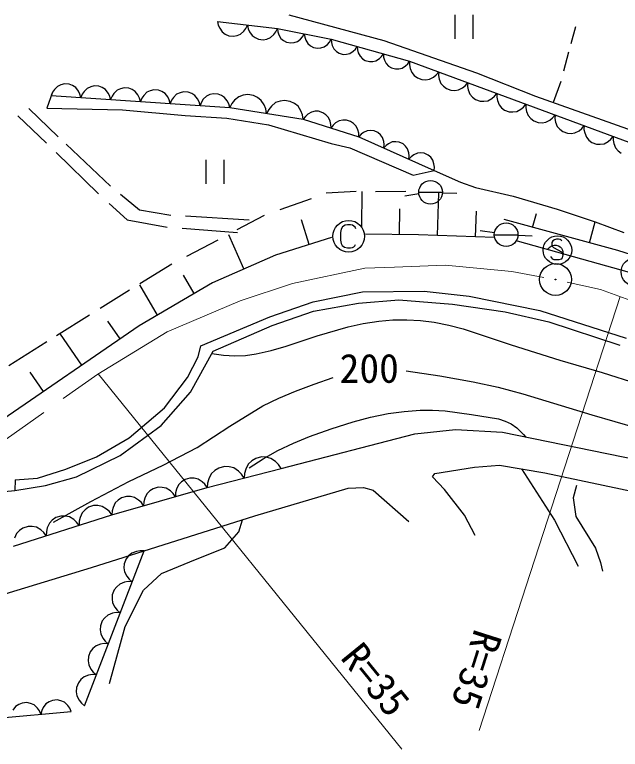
# Model space of a CAD drawing. Units: millimetres, scale not verified. Extents: x 40000 to 680000, y 20000 to 380000.
# Drawn here: x 417054 to 455258, y 279973 to 326318 of the extents above; entities that cross this region are included whole.
import ezdxf
from ezdxf.enums import TextEntityAlignment as Align

# ---------------------------------------------------------------- set-up
doc = ezdxf.new("R2010")
doc.units = ezdxf.units.MM
doc.header["$LTSCALE"] = 1000
doc.linetypes.add('CHAIN', pattern=[18.5, 12, -1.5, 3.5, -1.5])
for name, color, linetype, lineweight in [('M-BGD', 7, 'Continuous', 25), ('M-BMK', 2, 'CHAIN', 13), ('M-BMK-SRVR', 3, 'Continuous', 25), ('M-STR-HTXT', 7, 'Continuous', 13)]:
    doc.layers.add(name, color=color, linetype=linetype, lineweight=lineweight)
doc.styles.add('ＭＳ ゴシック', font='')
doc.styles.get('ＭＳ ゴシック').set_extended_font_data('MS Gothic')

# ---------------------------------------------------------------- blocks, each defined once
blk = doc.blocks.new('BUHIN1')
at = {"layer": 'M-BGD'}
blk.add_lwpolyline([(-46, 642), (-116, 665), (-190, 658), (-281, 627), (-402, 558), (-488, 472), (-541, 365), (-542, 250), (-495, 158), (-457, 101), (-381, 41), (-302, 29), (265, 27), (352, -16), (439, -96), (485, -194), (500, -284), (485, -386), (384, -490), (205, -593), (120, -626), (26, -633), (-70, -611), (-176, -552)], dxfattribs=at)
blk.add_circle((0, 0), 900, dxfattribs=at)

msp = doc.modelspace()

# ---------------------------------------------------------------- linework, layer by layer
at = {"layer": 'M-BGD'}
for p, q in [((434342, 326318), (440335, 324684)), ((444815, 326299), (444815, 324799)), ((445967, 324799), (445967, 326299)), ((429850, 325880), (429895, 325655)), ((429850, 325880), (433627, 325438)), ((429895, 325655), (429987, 325458)), ((429987, 325458), (430147, 325228)), ((431507, 325280), (431637, 325451)), ((431637, 325451), (431738, 325659)), ((431738, 325659), (431784, 325434)), ((431784, 325434), (431875, 325237)), ((433526, 325230), (433627, 325438)), ((433627, 325438), (433652, 325231)), ((433627, 325438), (437022, 324775)), ((452161, 324498), (452444, 325576)), ((430147, 325228), (430341, 325091)), ((430341, 325091), (430555, 324994)), ((430555, 324994), (430848, 324960)), ((430848, 324960), (431078, 325004)), ((431078, 325004), (431299, 325093)), ((431299, 325093), (431507, 325280)), ((431875, 325237), (432035, 325007)), ((432035, 325007), (432230, 324870)), ((433187, 324872), (433396, 325059)), ((433396, 325059), (433526, 325230)), ((433652, 325231), (433722, 325045)), ((433722, 325045), (433851, 324826)), ((435088, 324778), (435218, 324925)), ((435218, 324925), (435324, 325107)), ((435324, 325107), (435350, 324899)), ((435350, 324899), (435419, 324714)), ((432230, 324870), (432443, 324773)), ((432443, 324773), (432736, 324739)), ((432736, 324739), (432966, 324783)), ((432966, 324783), (433187, 324872)), ((433851, 324826), (434018, 324688)), ((434018, 324688), (434205, 324585)), ((434205, 324585), (434468, 324534)), ((434468, 324534), (434680, 324559)), ((434680, 324559), (434886, 324624)), ((434886, 324624), (435088, 324778)), ((435419, 324714), (435548, 324495)), ((435548, 324495), (435715, 324356)), ((436584, 324293), (436786, 324447)), ((436786, 324447), (436916, 324593)), ((436916, 324593), (437022, 324775)), ((437022, 324775), (437031, 324569)), ((437022, 324775), (441964, 323389)), ((437031, 324569), (437084, 324380)), ((440335, 324684), (446193, 322641)), ((435715, 324356), (435902, 324254)), ((435902, 324254), (436165, 324202)), ((436165, 324202), (436377, 324227)), ((436377, 324227), (436584, 324293)), ((437084, 324380), (437194, 324154)), ((437194, 324154), (437348, 324004)), ((437348, 324004), (437524, 323888)), ((438199, 323872), (438410, 324008)), ((438410, 324008), (438550, 324142)), ((438550, 324142), (438669, 324313)), ((438669, 324313), (438678, 324107)), ((438678, 324107), (438732, 323918)), ((451697, 322772), (452021, 323966)), ((437524, 323888), (437779, 323817)), ((437779, 323817), (437990, 323824)), ((437990, 323824), (438199, 323872)), ((438732, 323918), (438842, 323692)), ((438842, 323692), (438995, 323542)), ((438995, 323542), (439171, 323426)), ((439846, 323410), (440058, 323546)), ((440058, 323546), (440198, 323680)), ((440198, 323680), (440317, 323851)), ((440317, 323851), (440325, 323644)), ((440325, 323644), (440379, 323456)), ((439171, 323426), (439427, 323355)), ((439427, 323355), (439637, 323362)), ((439637, 323362), (439846, 323410)), ((440379, 323456), (440489, 323230)), ((440489, 323230), (440642, 323080)), ((440642, 323080), (440819, 322964)), ((441494, 322948), (441705, 323084)), ((441705, 323084), (441845, 323218)), ((441845, 323218), (441964, 323389)), ((441964, 323389), (441955, 323153)), ((441955, 323153), (441999, 322933)), ((441964, 323389), (456648, 317961)), ((440819, 322964), (441074, 322893)), ((441074, 322893), (441285, 322900)), ((441285, 322900), (441494, 322948)), ((441999, 322933), (442103, 322665)), ((442103, 322665), (442264, 322480)), ((443648, 322527), (443800, 322711)), ((443800, 322711), (443790, 322474)), ((446193, 322641), (449916, 321188)), ((442264, 322480), (442455, 322332)), ((442455, 322332), (442739, 322226)), ((442739, 322226), (442980, 322216)), ((442980, 322216), (443223, 322251)), ((443223, 322251), (443476, 322387)), ((443476, 322387), (443648, 322527)), ((443790, 322474), (443834, 322255)), ((443834, 322255), (443939, 321986)), ((451036, 320789), (451518, 322114)), ((419755, 321795), (419558, 321601)), ((419969, 321895), (419755, 321795)), ((420194, 321950), (419969, 321895)), ((420485, 321931), (420194, 321950)), ((420702, 321846), (420485, 321931)), ((420901, 321720), (420702, 321846)), ((421070, 321501), (420901, 321720)), ((421634, 321671), (421437, 321477)), ((421848, 321770), (421634, 321671)), ((422073, 321826), (421848, 321770)), ((422365, 321807), (422073, 321826)), ((422581, 321722), (422365, 321807)), ((422780, 321595), (422581, 321722)), ((423727, 321646), (423513, 321547)), ((423953, 321702), (423727, 321646)), ((424244, 321682), (423953, 321702)), ((424460, 321597), (424244, 321682)), ((443939, 321986), (444100, 321802)), ((444100, 321802), (444290, 321653)), ((444290, 321653), (444575, 321548)), ((445058, 321573), (445312, 321708)), ((445312, 321708), (445484, 321848)), ((445484, 321848), (445635, 322032)), ((445635, 322032), (445626, 321796)), ((445626, 321796), (445670, 321576)), ((419437, 321425), (419085, 320416)), ((419437, 321425), (419348, 321214)), ((419348, 321214), (430623, 320467)), ((419558, 321601), (419437, 321425)), ((421171, 321310), (421070, 321501)), ((421227, 321089), (421171, 321310)), ((421317, 321300), (421227, 321089)), ((421437, 321477), (421317, 321300)), ((422950, 321376), (422780, 321595)), ((423050, 321186), (422950, 321376)), ((423106, 320965), (423050, 321186)), ((423196, 321176), (423106, 320965)), ((423316, 321352), (423196, 321176)), ((423513, 321547), (423316, 321352)), ((424659, 321471), (424460, 321597)), ((424829, 321252), (424659, 321471)), ((424929, 321061), (424829, 321252)), ((425195, 321228), (425075, 321052)), ((425392, 321422), (425195, 321228)), ((425606, 321521), (425392, 321422)), ((425832, 321577), (425606, 321521)), ((426123, 321558), (425832, 321577)), ((426339, 321473), (426123, 321558)), ((426539, 321346), (426339, 321473)), ((426708, 321128), (426539, 321346)), ((427271, 321298), (427075, 321103)), ((427486, 321397), (427271, 321298)), ((427711, 321453), (427486, 321397)), ((428002, 321433), (427711, 321453)), ((428219, 321348), (428002, 321433)), ((428418, 321222), (428219, 321348)), ((428587, 321003), (428418, 321222)), ((429151, 321173), (428954, 320979)), ((429365, 321273), (429151, 321173)), ((429590, 321328), (429365, 321273)), ((429882, 321309), (429590, 321328)), ((430098, 321224), (429882, 321309)), ((430297, 321098), (430098, 321224)), ((431473, 321240), (431196, 321142)), ((431759, 321283), (431473, 321240)), ((432119, 321225), (431759, 321283)), ((432377, 321094), (432119, 321225)), ((444575, 321548), (444816, 321537)), ((444816, 321537), (445058, 321573)), ((445670, 321576), (445774, 321308)), ((445774, 321308), (445935, 321123)), ((447319, 321170), (447471, 321354)), ((447471, 321354), (447461, 321117)), ((449916, 321188), (456798, 318736)), ((424986, 320840), (424929, 321061)), ((425075, 321052), (424986, 320840)), ((426809, 320937), (426708, 321128)), ((426865, 320716), (426809, 320937)), ((426954, 320927), (426865, 320716)), ((427075, 321103), (426954, 320927)), ((428688, 320812), (428587, 321003)), ((428744, 320592), (428688, 320812)), ((428834, 320803), (428744, 320592)), ((428954, 320979), (428834, 320803)), ((430467, 320879), (430297, 321098)), ((430567, 320688), (430467, 320879)), ((430759, 320719), (430623, 320467)), ((430929, 320923), (430759, 320719)), ((431196, 321142), (430929, 320923)), ((432610, 320914), (432377, 321094)), ((432795, 320623), (432610, 320914)), ((433514, 320769), (433247, 320550)), ((433791, 320867), (433514, 320769)), ((434077, 320910), (433791, 320867)), ((434437, 320852), (434077, 320910)), ((434695, 320721), (434437, 320852)), ((434928, 320541), (434695, 320721)), ((445935, 321123), (446126, 320975)), ((446126, 320975), (446410, 320870)), ((446410, 320870), (446651, 320859)), ((446651, 320859), (446894, 320894)), ((446894, 320894), (447147, 321030)), ((447147, 321030), (447319, 321170)), ((447461, 321117), (447505, 320898)), ((447505, 320898), (447610, 320630)), ((417948, 320392), (419804, 318618)), ((419085, 320416), (423853, 320325)), ((423853, 320325), (427803, 319962)), ((430623, 320467), (430567, 320688)), ((430623, 320467), (435259, 319721)), ((432897, 320375), (432795, 320623)), ((432941, 320094), (432897, 320375)), ((433077, 320346), (432941, 320094)), ((433247, 320550), (433077, 320346)), ((435113, 320250), (434928, 320541)), ((435215, 320001), (435113, 320250)), ((447610, 320630), (447771, 320445)), ((447771, 320445), (447961, 320296)), ((447961, 320296), (448246, 320191)), ((448729, 320216), (448983, 320351)), ((448983, 320351), (449155, 320491)), ((449155, 320491), (449306, 320675)), ((449306, 320675), (449297, 320439)), ((449297, 320439), (449341, 320219)), ((417261, 319931), (419064, 318210)), ((427803, 319962), (430437, 319780)), ((435259, 319721), (435215, 320001)), ((435392, 319900), (435259, 319721)), ((435547, 320039), (435392, 319900)), ((435778, 320177), (435547, 320039)), ((436003, 320222), (435778, 320177)), ((436229, 320223), (436003, 320222)), ((436500, 320137), (436229, 320223)), ((436685, 320007), (436500, 320137)), ((436844, 319842), (436685, 320007)), ((436954, 319596), (436844, 319842)), ((448246, 320191), (448487, 320180)), ((448487, 320180), (448729, 320216)), ((449341, 320219), (449445, 319951)), ((449445, 319951), (449606, 319766)), ((450818, 319673), (450990, 319813)), ((450990, 319813), (451142, 319997)), ((451142, 319997), (451132, 319760)), ((430437, 319780), (433070, 319371)), ((433070, 319371), (437021, 318191)), ((435259, 319721), (438756, 318621)), ((437005, 319392), (436954, 319596)), ((437008, 319171), (437005, 319392)), ((437141, 319350), (437008, 319171)), ((437295, 319489), (437141, 319350)), ((437526, 319627), (437295, 319489)), ((437751, 319672), (437526, 319627)), ((437977, 319673), (437751, 319672)), ((438248, 319587), (437977, 319673)), ((438433, 319457), (438248, 319587)), ((438592, 319292), (438433, 319457)), ((449606, 319766), (449797, 319618)), ((449797, 319618), (450081, 319513)), ((450081, 319513), (450322, 319502)), ((450322, 319502), (450565, 319537)), ((450565, 319537), (450818, 319673)), ((451132, 319760), (451176, 319541)), ((451176, 319541), (451281, 319273)), ((452826, 319134), (452977, 319318)), ((452977, 319318), (452968, 319082)), ((438702, 319046), (438592, 319292)), ((438754, 318842), (438702, 319046)), ((439061, 318889), (438901, 318775)), ((439293, 318994), (439061, 318889)), ((439510, 319011), (439293, 318994)), ((439722, 318987), (439510, 319011)), ((439968, 318878), (439722, 318987)), ((440128, 318735), (439968, 318878)), ((451281, 319273), (451442, 319088)), ((451442, 319088), (451632, 318939)), ((451632, 318939), (451917, 318834)), ((452158, 318823), (452400, 318859)), ((452400, 318859), (452654, 318995)), ((452654, 318995), (452826, 319134)), ((452968, 319082), (453012, 318862)), ((453012, 318862), (453116, 318594)), ((438756, 318621), (438754, 318842)), ((438901, 318775), (438756, 318621)), ((438756, 318621), (443510, 316499)), ((440259, 318563), (440128, 318735)), ((440336, 318319), (440259, 318563)), ((451917, 318834), (452158, 318823)), ((453116, 318594), (453277, 318409)), ((453277, 318409), (453468, 318261)), ((454489, 318316), (454661, 318456)), ((454661, 318456), (454813, 318640)), ((454813, 318640), (454803, 318403)), ((454803, 318403), (454847, 318184)), ((420308, 318144), (423106, 315507)), ((437021, 318191), (438201, 317918)), ((440362, 318122), (440336, 318319)), ((440340, 317914), (440362, 318122)), ((440485, 318068), (440340, 317914)), ((440645, 318181), (440485, 318068)), ((440877, 318287), (440645, 318181)), ((441094, 318304), (440877, 318287)), ((441307, 318280), (441094, 318304)), ((441553, 318171), (441307, 318280)), ((441712, 318028), (441553, 318171)), ((441844, 317855), (441712, 318028)), ((453468, 318261), (453752, 318156)), ((453752, 318156), (453993, 318145)), ((453993, 318145), (454236, 318180)), ((454236, 318180), (454489, 318316)), ((454847, 318184), (454952, 317916)), ((419660, 317629), (422342, 315014)), ((438201, 317918), (442197, 316193)), ((441921, 317612), (441844, 317855)), ((441947, 317415), (441921, 317612)), ((442230, 317474), (442070, 317360)), ((442462, 317580), (442230, 317474)), ((442679, 317597), (442462, 317580)), ((442891, 317573), (442679, 317597)), ((443137, 317464), (442891, 317573)), ((443297, 317321), (443137, 317464)), ((454952, 317916), (455113, 317731)), ((455113, 317731), (455303, 317582)), ((429119, 317157), (429119, 315657)), ((430270, 315657), (430270, 317157)), ((441925, 317206), (441947, 317415)), ((442070, 317360), (441925, 317206)), ((443429, 317148), (443297, 317321)), ((443505, 316905), (443429, 317148)), ((443531, 316708), (443505, 316905)), ((443510, 316499), (443531, 316708)), ((442197, 316193), (443510, 316499)), ((443510, 316499), (445185, 315747)), ((445185, 315747), (446114, 315419)), ((436708, 315071), (438591, 315180)), ((438953, 312944), (438979, 315167)), ((439819, 315171), (441730, 315180)), ((446114, 315419), (448490, 314873)), ((423734, 314992), (424934, 314006)), ((433809, 314024), (435780, 314716)), ((442547, 315006), (441656, 314877)), ((442543, 315115), (444035, 315115)), ((443726, 312389), (443819, 315071)), ((444038, 315086), (444938, 315051)), ((448490, 314873), (451276, 314054)), ((423010, 314408), (424143, 313379)), ((424934, 314006), (426899, 313679)), ((441333, 312445), (441353, 314064)), ((446125, 312306), (446181, 313916)), ((449729, 312902), (449967, 313774)), ((451276, 314054), (453680, 313251)), ((424143, 313379), (426681, 312915)), ((427837, 313622), (431839, 313379)), ((431089, 312756), (432813, 313675)), ((435626, 311820), (435139, 313376)), ((455110, 311431), (447935, 313392)), ((427610, 312846), (431102, 312587)), ((453316, 311921), (453680, 313251)), ((453680, 313251), (455483, 312579)), ((431517, 310277), (430565, 312430)), ((442526, 312431), (439190, 312471)), ((447324, 312264), (442526, 312431)), ((447315, 312551), (446425, 312686)), ((447310, 312438), (448803, 312438)), ((448806, 312403), (449705, 312360)), ((427918, 311085), (429893, 312119)), ((437046, 312266), (433499, 311153)), ((458355, 309357), (448770, 312034)), ((450685, 311499), (450754, 311599)), ((450754, 311599), (450838, 311677)), ((450838, 311677), (450960, 311758)), ((450960, 311758), (451082, 311786)), ((451082, 311786), (451204, 311788)), ((451204, 311788), (451354, 311746)), ((451354, 311746), (451457, 311681)), ((451457, 311681), (451547, 311594)), ((451547, 311594), (451611, 311461)), ((451611, 311461), (451643, 311351)), ((433499, 311153), (429535, 309401)), ((451643, 311351), (451648, 311230)), ((459032, 310221), (455110, 311431)), ((424951, 309353), (426973, 310591)), ((428378, 308723), (427694, 309890)), ((429535, 309401), (424904, 306689)), ((426062, 307367), (424949, 309267)), ((422443, 307800), (424299, 308954)), ((435876, 308207), (439002, 308840)), ((439002, 308840), (442881, 308880)), ((442881, 308880), (445730, 308563)), ((433145, 307258), (435876, 308207)), ((438751, 308128), (441284, 308326)), ((441284, 308326), (444663, 308049)), ((445730, 308563), (450174, 307653)), ((435902, 307614), (438751, 308128)), ((444663, 308049), (447987, 307574)), ((419688, 306078), (421776, 307386)), ((433290, 306703), (435902, 307614)), ((447987, 307574), (450757, 306941)), ((450174, 307653), (455635, 305912)), ((423698, 305860), (422932, 306976)), ((428792, 305437), (433145, 307258)), ((438093, 306625), (439047, 306835)), ((439047, 306835), (440030, 306988)), ((440030, 306988), (440904, 307059)), ((440904, 307059), (441791, 307071)), ((441791, 307071), (442655, 307023)), ((442655, 307023), (443521, 306914)), ((443521, 306914), (444431, 306735)), ((450757, 306941), (455229, 305477)), ((424904, 306689), (408008, 295091)), ((429570, 305081), (433290, 306703)), ((436135, 306050), (438093, 306625)), ((444431, 306735), (445337, 306496)), ((445337, 306496), (448380, 305483)), ((421284, 304204), (419944, 306155)), ((434177, 305410), (436135, 306050)), ((416691, 304178), (419075, 305694)), ((428634, 304725), (428792, 305437)), ((448380, 305483), (451437, 304529)), ((428145, 302509), (429570, 305081)), ((432288, 304922), (433232, 305135)), ((433232, 305135), (434177, 305410)), ((427961, 303419), (428634, 304725)), ((429495, 304945), (430217, 304840)), ((430217, 304840), (430950, 304794)), ((430950, 304794), (431615, 304827)), ((431615, 304827), (432288, 304922)), ((451437, 304529), (454108, 303746)), ((418870, 302547), (418028, 303773)), ((441755, 303855), (443872, 303539)), ((454108, 303746), (456764, 302904)), ((426497, 301519), (427961, 303419)), ((435952, 303011), (437138, 303426)), ((443872, 303539), (445986, 303164)), ((445986, 303164), (447554, 302812)), ((434769, 302570), (435952, 303011)), ((447554, 302812), (449119, 302398)), ((426285, 300411), (428145, 302509)), ((433724, 302136), (434769, 302570)), ((449119, 302398), (453466, 301076)), ((432707, 301648), (433724, 302136)), ((424281, 299620), (426497, 301519)), ((430616, 300351), (432707, 301648)), ((440619, 301148), (441620, 301285)), ((441620, 301285), (442627, 301362)), ((442627, 301362), (443417, 301377)), ((443417, 301377), (444207, 301331)), ((444207, 301331), (445873, 301105)), ((438400, 300631), (439502, 300919)), ((439502, 300919), (440619, 301148)), ((445873, 301105), (447575, 300813)), ((447575, 300813), (447993, 300682)), ((453466, 301076), (457833, 299811)), ((423713, 298512), (426285, 300411)), ((428564, 299006), (430616, 300351)), ((437016, 300197), (438400, 300631)), ((447993, 300682), (448381, 300498)), ((448381, 300498), (448721, 300252)), ((433859, 297696), (442288, 299872)), ((435658, 299709), (437016, 300197)), ((442288, 299872), (444861, 300149)), ((444861, 300149), (447829, 299991)), ((447829, 299991), (463737, 296706)), ((448721, 300252), (449029, 299955)), ((449029, 299955), (449146, 299829)), ((422223, 298432), (424281, 299620)), ((434640, 299292), (435658, 299709)), ((449146, 299829), (449268, 299694)), ((426422, 297909), (428564, 299006)), ((433657, 298825), (434640, 299292)), ((420943, 297166), (423713, 298512)), ((432728, 298301), (433657, 298825)), ((420284, 297641), (422223, 298432)), ((432007, 298165), (431787, 297959)), ((431838, 297730), (432728, 298301)), ((432258, 298324), (432007, 298165)), ((432619, 298418), (432258, 298324)), ((432916, 298402), (432619, 298418)), ((433209, 298329), (432916, 298402)), ((433503, 298132), (433209, 298329)), ((433702, 297941), (433503, 298132)), ((418503, 297087), (420284, 297641)), ((424248, 296864), (426422, 297909)), ((429198, 296481), (433859, 297696)), ((429676, 297558), (429456, 297351)), ((429927, 297717), (429676, 297558)), ((430289, 297811), (429927, 297717)), ((430585, 297795), (430289, 297811)), ((430878, 297722), (430585, 297795)), ((431172, 297525), (430878, 297722)), ((431627, 297643), (431552, 297381)), ((431787, 297959), (431627, 297643)), ((433859, 297696), (433702, 297941)), ((443564, 297371), (446066, 297775)), ((446066, 297775), (447641, 297896)), ((447641, 297896), (450507, 297412)), ((449028, 297661), (451112, 294425)), ((417078, 296968), (418503, 297087)), ((419004, 296612), (420943, 297166)), ((428109, 297080), (427798, 296991)), ((428366, 297072), (428109, 297080)), ((428621, 297015), (428366, 297072)), ((429456, 297351), (429296, 297036)), ((431371, 297334), (431172, 297525)), ((431528, 297088), (431371, 297334)), ((431552, 297381), (431528, 297088)), ((443402, 297169), (443564, 297371)), ((444169, 296362), (443402, 297169)), ((450507, 297412), (463343, 294707)), ((417078, 296968), (417065, 296295)), ((417065, 296295), (419004, 296612)), ((421859, 295609), (424248, 296864)), ((427398, 296664), (427266, 296388)), ((427584, 296848), (427398, 296664)), ((427798, 296991), (427584, 296848)), ((428880, 296851), (428621, 297015)), ((429056, 296690), (428880, 296851)), ((429198, 296481), (429056, 296690)), ((429221, 296773), (429198, 296481)), ((429296, 297036), (429221, 296773)), ((452504, 296610), (452277, 295838)), ((405031, 295275), (417065, 296295)), ((423183, 294755), (429198, 296481)), ((425580, 296273), (425394, 296089)), ((425794, 296415), (425580, 296273)), ((426104, 296505), (425794, 296415)), ((426361, 296497), (426104, 296505)), ((426616, 296440), (426361, 296497)), ((426875, 296276), (426616, 296440)), ((427052, 296115), (426875, 296276)), ((427207, 296159), (427193, 295906)), ((427266, 296388), (427207, 296159)), ((432198, 294707), (438091, 296443)), ((438091, 296443), (439060, 296483)), ((439060, 296483), (439665, 296322)), ((439665, 296322), (441915, 294348)), ((445421, 294747), (444169, 296362)), ((423575, 295697), (423389, 295514)), ((423789, 295840), (423575, 295697)), ((424100, 295929), (423789, 295840)), ((424357, 295922), (424100, 295929)), ((424612, 295865), (424357, 295922)), ((424870, 295700), (424612, 295865)), ((425047, 295539), (424870, 295700)), ((425261, 295812), (425202, 295584)), ((425394, 296089), (425261, 295812)), ((427193, 295906), (427052, 296115)), ((452277, 295838), (452459, 294658)), ((419499, 294300), (421859, 295609)), ((421714, 295244), (421495, 295090)), ((422034, 295346), (421714, 295244)), ((422302, 295346), (422034, 295346)), ((422569, 295294), (422302, 295346)), ((422842, 295130), (422569, 295294)), ((423257, 295237), (423198, 295009)), ((423389, 295514), (423257, 295237)), ((425188, 295330), (425047, 295539)), ((425202, 295584), (425188, 295330)), ((416980, 292786), (423183, 294755)), ((421307, 294894), (421178, 294602)), ((421495, 295090), (421307, 294894)), ((423030, 294968), (422842, 295130)), ((423183, 294755), (423030, 294968)), ((423198, 295009), (423183, 294755)), ((419428, 294434), (419240, 294237)), ((419646, 294588), (419428, 294434)), ((419967, 294690), (419646, 294588)), ((420234, 294689), (419967, 294690)), ((420501, 294638), (420234, 294689)), ((420775, 294474), (420501, 294638)), ((420963, 294312), (420775, 294474)), ((421116, 294099), (420963, 294312)), ((421123, 294363), (421116, 294099)), ((421178, 294602), (421123, 294363)), ((421905, 291438), (432198, 294707)), ((431188, 293689), (431419, 294460)), ((446107, 293456), (445421, 294747)), ((451112, 294425), (452606, 291518)), ((452459, 294658), (453685, 292660)), ((417578, 293932), (417360, 293777)), ((417899, 294034), (417578, 293932)), ((418166, 294033), (417899, 294034)), ((418433, 293981), (418166, 294033)), ((418707, 293818), (418433, 293981)), ((419110, 293946), (419055, 293707)), ((419240, 294237), (419110, 293946)), ((417172, 293581), (417043, 293290)), ((417360, 293777), (417172, 293581)), ((418895, 293656), (418707, 293818)), ((419048, 293443), (418895, 293656)), ((419055, 293707), (419048, 293443)), ((430300, 292679), (431188, 293689)), ((421454, 282724), (425220, 292491)), ((424731, 292460), (424443, 292353)), ((424967, 292504), (424731, 292460)), ((425220, 292491), (424967, 292504)), ((428463, 291944), (430300, 292679)), ((453685, 292660), (454002, 291752)), ((424081, 291982), (423965, 291679)), ((424243, 292183), (424081, 291982)), ((424443, 292353), (424243, 292183)), ((423965, 291679), (423949, 291421)), ((426319, 291056), (428463, 291944)), ((454002, 291752), (454139, 291207)), ((415790, 289582), (421905, 291438)), ((423949, 291421), (423984, 291161)), ((423984, 291161), (424125, 290888)), ((425186, 290015), (426319, 291056)), ((424125, 290888), (424272, 290702)), ((424272, 290702), (424467, 290537)), ((423490, 290230), (423328, 290028)), ((423690, 290399), (423490, 290230)), ((423978, 290507), (423690, 290399)), ((424214, 290551), (423978, 290507)), ((424467, 290537), (424214, 290551)), ((423211, 289725), (423196, 289468)), ((423328, 290028), (423211, 289725)), ((424023, 287718), (425186, 290015)), ((423196, 289468), (423231, 289208)), ((423231, 289208), (423372, 288934)), ((423372, 288934), (423519, 288749)), ((423519, 288749), (423714, 288584)), ((422737, 288276), (422575, 288075)), ((422937, 288446), (422737, 288276)), ((423225, 288553), (422937, 288446)), ((423461, 288597), (423225, 288553)), ((423714, 288584), (423461, 288597)), ((422575, 288075), (422458, 287772)), ((422458, 287772), (422443, 287514)), ((422443, 287514), (422478, 287254)), ((423043, 284135), (424023, 287718)), ((422478, 287254), (422619, 286981)), ((422619, 286981), (422766, 286795)), ((422184, 286493), (421984, 286323)), ((422472, 286600), (422184, 286493)), ((422708, 286644), (422472, 286600)), ((422961, 286631), (422708, 286644)), ((422766, 286795), (422961, 286631)), ((421822, 286122), (421705, 285819)), ((421984, 286323), (421822, 286122)), ((421705, 285819), (421690, 285561)), ((421690, 285561), (421724, 285301)), ((421724, 285301), (421866, 285028)), ((421866, 285028), (422013, 284842)), ((421719, 284647), (421431, 284539)), ((421955, 284691), (421719, 284647)), ((422208, 284677), (421955, 284691)), ((422013, 284842), (422208, 284677)), ((421069, 284168), (420952, 283866)), ((421231, 284370), (421069, 284168)), ((421431, 284539), (421231, 284370)), ((420952, 283866), (420937, 283608)), ((420937, 283608), (420971, 283348)), ((420971, 283348), (421113, 283074)), ((417308, 282798), (417107, 282664)), ((417527, 282890), (417308, 282798)), ((417824, 282917), (417527, 282890)), ((418056, 282865), (417824, 282917)), ((418278, 282769), (418056, 282865)), ((418484, 282574), (418278, 282769)), ((419026, 282836), (418858, 282608)), ((419226, 282970), (419026, 282836)), ((419445, 283062), (419226, 282970)), ((419743, 283089), (419445, 283062)), ((419975, 283037), (419743, 283089)), ((420196, 282941), (419975, 283037)), ((420402, 282746), (420196, 282941)), ((420534, 282570), (420402, 282746)), ((421113, 283074), (421260, 282889)), ((421260, 282889), (421454, 282724)), ((411033, 281496), (420626, 282356)), ((417107, 282664), (416939, 282436)), ((418615, 282398), (418484, 282574)), ((418707, 282184), (418615, 282398)), ((418764, 282411), (418707, 282184)), ((418858, 282608), (418764, 282411)), ((420626, 282356), (420534, 282570))]:
    msp.add_line(p, q, dxfattribs=at)
msp.add_lwpolyline([(438564, 312817), (438524, 312912), (438454, 312982), (438359, 313037), (438244, 313067), (438049, 313067), (437894, 313037), (437734, 312927), (437639, 312787), (437599, 312587), (437599, 312097), (437639, 311887), (437714, 311762), (437859, 311657), (438039, 311617), (438229, 311617), (438374, 311632), (438449, 311677), (438519, 311742), (438549, 311812)], dxfattribs=at)
for centre, radius in [((443289, 315115), 746), ((438124, 312342), 1000), ((448057, 312438), 746), ((451171, 309612), 22.5)]:
    msp.add_circle(centre, radius, dxfattribs=at)
at = {"layer": 'M-BMK'}
for p, q in [((441008, 310398), (444203, 310526)), ((444203, 310526), (448411, 310121)), ((444203, 310526), (448411, 310121)), ((434571, 309352), (439144, 310324)), ((439144, 310324), (441008, 310398)), ((448411, 310121), (450433, 309748)), ((431278, 308260), (434571, 309352)), ((451903, 309450), (454005, 308988)), ((454005, 308988), (466428, 304456)), ((426665, 306317), (431278, 308260)), ((422294, 303646), (426665, 306317)), ((409099, 294282), (422294, 303646))]:
    msp.add_line(p, q, dxfattribs=at)
at = {"layer": 'M-BMK-SRVR'}
msp.add_circle((451171, 309612), 1000, dxfattribs=at)
at = {"layer": 'M-STR-HTXT'}
for p, q in [((455241, 308537), (446345, 281162)), ((422316, 303662), (441484, 279973))]:
    msp.add_line(p, q, dxfattribs=at)

# ---------------------------------------------------------------- block references
at = {"rotation": 330.20707}
for p in [(451295, 311464), (456215, 310088)]:
    msp.add_blockref('BUHIN1', p, dxfattribs=at)

# ---------------------------------------------------------------- texts
at = {"layer": 'M-BGD', "style": 'ＭＳ ゴシック'}
msp.add_text('200', height=1833, rotation=0.1, dxfattribs=at).set_placement((437553, 302540), align=Align.BOTTOM_LEFT)
at = {"layer": 'M-STR-HTXT', "style": 'ＭＳ ゴシック'}
for rotation, p in [(252.4, (445556, 287812)), (309.1, (437115, 285389))]:
    msp.add_text('R=35', height=1833, rotation=rotation, dxfattribs=at).set_placement(p, align=Align.BOTTOM_LEFT)

doc.saveas('drawing.dxf')
